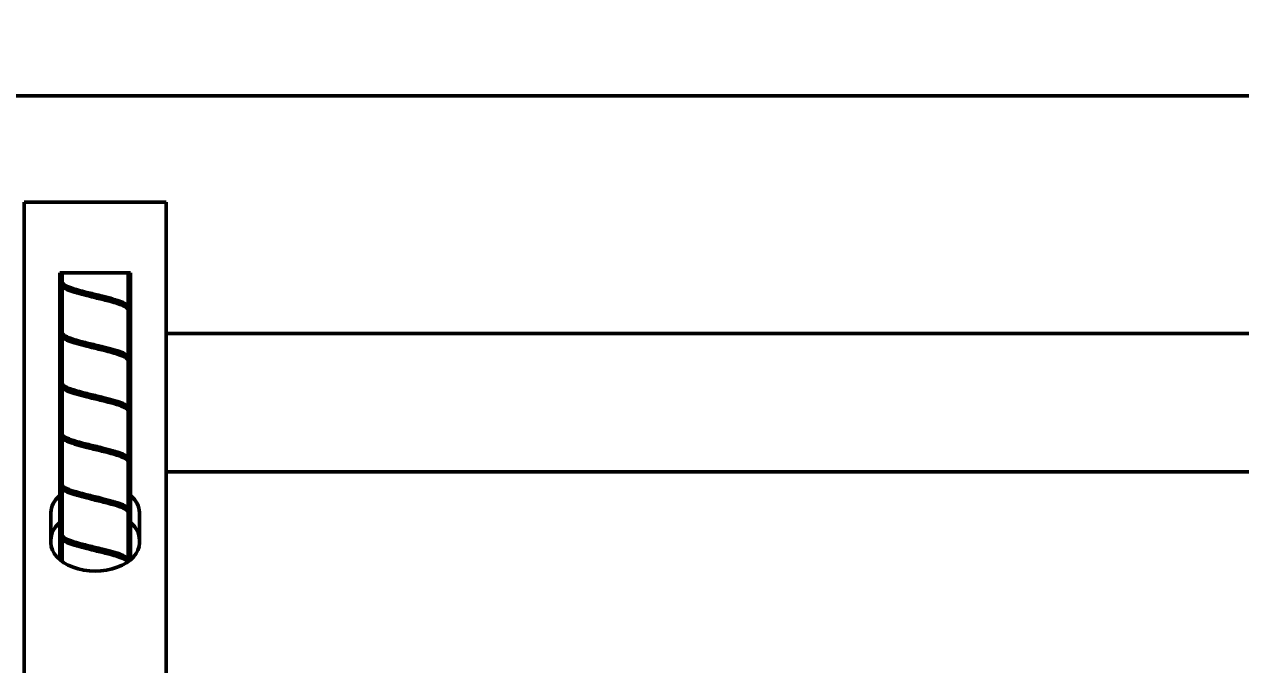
# Model space of a CAD drawing. Header units: inches. Extents: x 6 to 170, y 1 to 50.
# Drawn here: x 51.55 to 60.14, y 13.29 to 17.81 of the extents above; entities that cross this region are included whole.
import ezdxf

# ---------------------------------------------------------------- set-up
doc = ezdxf.new("R2010")
doc.units = ezdxf.units.IN
doc.header["$LTSCALE"] = 8
doc.header["$MEASUREMENT"] = 0
doc.layers.add('Visible (ANSI)', color=7, linetype='Continuous', lineweight=50)
doc.styles.get("Standard").update_dxf_attribs({"font": 'romans.shx'})
doc.dimstyles.get("Standard").update_dxf_attribs({"dimtxt": 1.5, "dimasz": 0.75, "dimexe": 0.5, "dimexo": 0.5, "dimgap": 0.09, "dimtad": 0, "dimtih": 1, "dimtoh": 1, "dimdec": 5, "dimzin": 0, "dimdsep": 46, "dimlunit": 5, "dimtxsty": 'Standard', "dimcen": 0, "dimclrd": 256, "dimclre": 256, "dimclrt": 256, "dimadec": 0, "dimazin": 0, "dimtfac": 0.75, "dimtdec": 5, "dimtofl": 0, "dimtmove": 0, "dimatfit": 3, "dimfxl": 0, "dimtolj": 1, "dimtzin": 0, "dimlwd": -1, "dimlwe": -1, "dimarcsym": 0})

# ---------------------------------------------------------------- blocks, each defined once
blk = doc.blocks.new('*D8')
for p, q in [((47.0521, 17.8073), (47.0521, 21.7113)), ((167.0521, 17.8073), (167.0521, 21.7113)), ((48.5521, 21.2113), (99.078, 21.2113)), ((165.5521, 21.2113), (112.2923, 21.2113))]:
    blk.add_line(p, q)
for points in [[(48.5521, 21.4613), (48.5521, 20.9613), (47.0521, 21.2113)], [(165.5521, 21.4613), (165.5521, 20.9613), (167.0521, 21.2113)]]:
    blk.add_solid(points)
at = {"layer": 'Defpoints', "color": 0}
for p in [(167.0521, 21.2113), (47.0521, 17.3073), (167.0521, 17.3073)]:
    blk.add_point(p, dxfattribs=at)
at = {"insert": (105.6852, 21.2113), "char_height": 1.5, "attachment_point": 5}
blk.add_mtext('\\A1;120 [3048]', dxfattribs=at)
blk = doc.blocks.new('*D9')
for p, q in [((44.5521, 15.1523), (44.5521, 25.9211)), ((167.0521, 17.8073), (167.0521, 25.9211)), ((46.0521, 25.4211), (97.4415, 25.4211)), ((165.5521, 25.4211), (111.5665, 25.4211))]:
    blk.add_line(p, q)
for points in [[(46.0521, 25.6711), (46.0521, 25.1711), (44.5521, 25.4211)], [(165.5521, 25.6711), (165.5521, 25.1711), (167.0521, 25.4211)]]:
    blk.add_solid(points)
at = {"layer": 'Defpoints', "color": 0}
for p in [(167.0521, 25.4211), (167.0521, 17.3073), (44.5521, 14.6523)]:
    blk.add_point(p, dxfattribs=at)
at = {"insert": (104.504, 25.4211), "char_height": 1.5, "attachment_point": 5}
blk.add_mtext('\\A1;122{\\H0.750000x;\\S1/2;} [3111]', dxfattribs=at)

msp = doc.modelspace()

# ---------------------------------------------------------------- linework, layer by layer
at = {"layer": 'Visible (ANSI)'}
for p, q in [((47.052053, 17.307259), (167.052053, 17.307259)), ((51.552053, 15.736259), (51.552053, 16.557259)), ((51.552053, 16.557259), (52.552053, 16.557259)), ((52.552053, 16.557259), (52.552053, 15.736259)), ((51.802678, 16.057259), (51.818158, 16.057259)), ((51.802678, 16.057259), (51.802678, 14.031443)), ((51.818158, 16.057259), (51.818158, 15.990125)), ((51.818158, 16.057259), (52.285948, 16.057259)), ((52.285948, 16.057259), (52.301428, 16.057259)), ((52.285948, 15.827295), (52.285948, 16.057259)), ((52.301428, 16.057259), (52.301428, 14.031443)), ((51.818158, 15.959476), (51.818158, 15.632982)), ((52.285948, 15.470152), (52.285948, 15.796868)), ((51.552053, 15.640504), (51.552053, 15.736259)), ((52.552053, 15.640504), (52.552053, 15.736259)), ((51.552053, 13.607923), (51.552053, 15.640504)), ((52.552053, 13.607923), (52.552053, 15.640504)), ((52.552053, 15.628259), (72.927053, 15.628259)), ((51.818158, 15.602333), (51.818158, 15.275839)), ((52.285948, 15.113009), (52.285948, 15.439725)), ((51.818158, 15.24519), (51.818158, 14.918696)), ((52.285948, 14.755867), (52.285948, 15.082582)), ((51.818158, 14.888047), (51.818158, 14.561553)), ((52.285948, 14.398724), (52.285948, 14.72544)), ((72.927053, 14.652259), (52.552053, 14.652259)), ((51.818158, 14.530904), (51.818158, 14.20441)), ((51.739553, 14.152499), (51.739553, 14.364619)), ((52.285948, 14.041581), (52.285948, 14.368297)), ((52.364553, 14.364619), (52.364553, 14.152499)), ((51.818158, 14.173761), (51.818158, 14.019286)), ((51.552053, 13.607923), (51.552053, 13.320656)), ((52.552053, 13.320656), (52.552053, 13.607923)), ((51.552053, 12.453521), (51.552053, 13.320656)), ((52.552053, 13.320656), (52.552053, 12.453521))]:
    msp.add_line(p, q, dxfattribs=at)
for centre, major_axis, start_param, end_param in [((52.052053, 14.364619), (-0.3125, 0), 5.63635823, 6.28318531), ((52.052053, 14.364619), (0.3125, 0), 0, 0.64682707), ((52.052053, 14.173108), (-0.3125, 0), 5.63635823, 6.28318531), ((52.052053, 14.173108), (0.3125, 0), 0, 0.64682707), ((52.052053, 14.152499), (0.3125, 0), 3.14159265, 6.28318531)]:
    msp.add_ellipse(centre, major_axis=major_axis, ratio=0.64278761, start_param=start_param, end_param=end_param, dxfattribs=at)
for points in [[(51.80757, 15.977107), (51.807368, 15.978144), (51.807275, 15.979217), (51.807292, 15.980283)], [(52.296523, 15.80953), (52.296701, 15.808616), (52.296799, 15.807674), (52.296814, 15.806736)], [(52.296523, 15.452387), (52.296701, 15.451472), (52.296799, 15.450531), (52.296814, 15.449593)], [(51.80757, 14.905679), (51.807368, 14.906715), (51.807275, 14.907789), (51.807292, 14.908855)], [(52.296523, 14.738101), (52.296701, 14.737187), (52.296799, 14.736245), (52.296814, 14.735307)]]:
    msp.add_open_spline(points, degree=3, dxfattribs=at)
for points, knots in [([(51.807292, 15.980283), (51.807296, 15.980514), (51.807305, 15.980745), (51.807398, 15.982259), (51.807641, 15.983513), (51.808502, 15.985664), (51.809061, 15.98654), (51.810568, 15.988043), (51.811486, 15.988613), (51.813357, 15.989381), (51.814245, 15.989622), (51.816144, 15.989975), (51.817149, 15.990076), (51.818158, 15.990125)], [0.3743083516, 0.3743083516, 0.3743083516, 0.3743083516, 0.3760437641, 0.3760437641, 0.385752735, 0.385752735, 0.3944012706, 0.3944012706, 0.403436885, 0.403436885, 0.4106840141, 0.4106840141, 0.4183911627, 0.4183911627, 0.4183911627, 0.4183911627]), ([(52.013217, 15.891978), (51.987551, 15.898289), (51.96221, 15.904682), (51.916351, 15.917259), (51.895231, 15.923599), (51.859037, 15.936354), (51.843675, 15.942899), (51.820335, 15.956589), (51.812156, 15.963185), (51.808174, 15.974534), (51.80783, 15.975778), (51.80757, 15.977107)], [0, 0, 0, 0, 0.203430746, 0.203430746, 0.404937263, 0.404937263, 0.610847612, 0.610847612, 0.824043032, 0.824043032, 0.848613207, 0.848613207, 0.848613207, 0.848613207]), ([(51.818158, 15.990125), (51.820167, 15.982507), (51.828457, 15.974966), (51.856611, 15.959731), (51.876189, 15.952189), (51.924018, 15.936954), (51.951784, 15.929412), (52.01171, 15.914177), (52.043263, 15.906636), (52.08465, 15.896552), (52.094676, 15.894094), (52.104543, 15.891638)], [0, 0, 0, 0, 0.24627901, 0.24627901, 0.49255802, 0.49255802, 0.73883703, 0.73883703, 0.98511604, 0.98511604, 1.06484963, 1.06484963, 1.06484963, 1.06484963]), ([(52.285948, 15.796868), (52.283939, 15.804486), (52.275649, 15.812027), (52.247495, 15.827262), (52.227917, 15.834804), (52.180088, 15.850039), (52.152322, 15.85758), (52.092396, 15.872815), (52.060843, 15.880357), (52.024093, 15.889311), (52.018636, 15.890645), (52.013217, 15.891978)], [0, 0, 0, 0, 0.24627901, 0.24627901, 0.49255802, 0.49255802, 0.73883703, 0.73883703, 0.98511604, 0.98511604, 1.02832352, 1.02832352, 1.02832352, 1.02832352]), ([(52.104543, 15.891639), (52.130006, 15.885302), (52.154877, 15.878885), (52.199355, 15.86625), (52.21955, 15.859878), (52.253602, 15.847012), (52.267696, 15.840403), (52.287598, 15.826817), (52.294371, 15.820549), (52.296522, 15.80953)], [0, 0, 0, 0, 0.203969624, 0.203969624, 0.406026718, 0.406026718, 0.612891389, 0.612891389, 0.811777187, 0.811777187, 0.811777187, 0.811777187]), ([(52.296814, 15.806736), (52.296817, 15.806539), (52.296816, 15.806343), (52.296783, 15.804888), (52.296602, 15.803645), (52.295874, 15.801525), (52.295396, 15.800666), (52.294077, 15.799172), (52.293264, 15.798594), (52.291228, 15.797625), (52.289948, 15.797285), (52.287696, 15.796965), (52.286831, 15.796897), (52.285948, 15.796868)], [0.1910599598, 0.1910599598, 0.1910599598, 0.1910599598, 0.1925737867, 0.1925737867, 0.2023008095, 0.2023008095, 0.2106864252, 0.2106864252, 0.2193942169, 0.2193942169, 0.2297442752, 0.2297442752, 0.2358132427, 0.2358132427, 0.2358132427, 0.2358132427]), ([(51.80757, 15.619964), (51.807421, 15.620725), (51.807333, 15.621504), (51.807291, 15.622571), (51.807288, 15.622856), (51.807292, 15.623141)], [0.2504241794, 0.2504241794, 0.2504241794, 0.2504241794, 0.25663760214, 0.25663760214, 0.25889435065, 0.25889435065, 0.25889435065, 0.25889435065]), ([(51.807292, 15.623141), (51.807309, 15.624232), (51.807441, 15.625317), (51.808003, 15.62744), (51.808446, 15.628436), (51.80971, 15.630153), (51.81049, 15.630826), (51.812447, 15.631949), (51.813655, 15.632355), (51.816005, 15.632815), (51.817065, 15.632929), (51.818158, 15.632982)], [0.2588943506, 0.2588943506, 0.2588943506, 0.2588943506, 0.2675566432, 0.2675566432, 0.2768896283, 0.2768896283, 0.2861479064, 0.2861479064, 0.2965808941, 0.2965808941, 0.3043467713, 0.3043467713, 0.3043467713, 0.3043467713]), ([(51.818158, 15.632982), (51.820167, 15.625364), (51.828457, 15.617823), (51.856611, 15.602588), (51.876189, 15.595046), (51.924018, 15.579811), (51.951784, 15.57227), (52.01171, 15.557035), (52.043263, 15.549493), (52.08465, 15.539409), (52.094676, 15.536951), (52.104543, 15.534496)], [0, 0, 0, 0, 0.24627901, 0.24627901, 0.49255802, 0.49255802, 0.73883703, 0.73883703, 0.98511604, 0.98511604, 1.06484963, 1.06484963, 1.06484963, 1.06484963]), ([(52.013217, 15.534835), (51.987551, 15.541147), (51.96221, 15.547539), (51.916351, 15.560116), (51.895231, 15.566457), (51.859037, 15.579211), (51.843675, 15.585757), (51.820335, 15.599446), (51.812156, 15.606042), (51.808174, 15.617391), (51.80783, 15.618635), (51.80757, 15.619964)], [0, 0, 0, 0, 0.203430746, 0.203430746, 0.404937263, 0.404937263, 0.610847612, 0.610847612, 0.824043032, 0.824043032, 0.848613207, 0.848613207, 0.848613207, 0.848613207]), ([(52.285948, 15.439725), (52.283939, 15.447343), (52.275649, 15.454884), (52.247495, 15.470119), (52.227917, 15.477661), (52.180088, 15.492896), (52.152322, 15.500438), (52.092396, 15.515673), (52.060843, 15.523214), (52.024093, 15.532168), (52.018636, 15.533502), (52.013217, 15.534835)], [0, 0, 0, 0, 0.24627901, 0.24627901, 0.49255802, 0.49255802, 0.73883703, 0.73883703, 0.98511604, 0.98511604, 1.02832352, 1.02832352, 1.02832352, 1.02832352]), ([(52.104543, 15.534496), (52.130006, 15.528159), (52.154877, 15.521742), (52.199355, 15.509107), (52.21955, 15.502735), (52.253602, 15.489869), (52.267696, 15.483261), (52.287598, 15.469674), (52.294371, 15.463406), (52.296522, 15.452387)], [0, 0, 0, 0, 0.203969624, 0.203969624, 0.406026718, 0.406026718, 0.612891389, 0.612891389, 0.811777187, 0.811777187, 0.811777187, 0.811777187]), ([(52.296814, 15.449593), (52.296816, 15.449456), (52.296816, 15.449319), (52.296801, 15.447909), (52.296632, 15.446646), (52.295928, 15.444497), (52.295462, 15.443625), (52.294171, 15.44211), (52.293374, 15.441522), (52.291374, 15.440532), (52.290116, 15.440181), (52.287827, 15.439833), (52.286899, 15.439757), (52.285948, 15.439725)], [0.4138167601, 0.4138167601, 0.4138167601, 0.4138167601, 0.4148668131, 0.4148668131, 0.4246682254, 0.4246682254, 0.4330369291, 0.4330369291, 0.4416674828, 0.4416674828, 0.4518795581, 0.4518795581, 0.4583722887, 0.4583722887, 0.4583722887, 0.4583722887]), ([(51.80757, 15.262821), (51.807383, 15.26378), (51.807291, 15.264767), (51.80729, 15.265834), (51.807291, 15.265916), (51.807292, 15.265998)], [0.19271012401, 0.19271012401, 0.19271012401, 0.19271012401, 0.20017606292, 0.20017606292, 0.20079653311, 0.20079653311, 0.20079653311, 0.20079653311]), ([(51.807292, 15.265998), (51.807312, 15.267258), (51.807484, 15.268507), (51.808181, 15.270728), (51.808668, 15.271675), (51.81002, 15.273308), (51.810851, 15.273941), (51.812918, 15.274988), (51.814194, 15.275357), (51.816429, 15.275716), (51.817284, 15.275797), (51.818158, 15.275839)], [0.2007965331, 0.2007965331, 0.2007965331, 0.2007965331, 0.2103536846, 0.2103536846, 0.2191863103, 0.2191863103, 0.2281332374, 0.2281332374, 0.2384115104, 0.2384115104, 0.2444092467, 0.2444092467, 0.2444092467, 0.2444092467]), ([(52.013217, 15.177692), (51.987551, 15.184004), (51.96221, 15.190397), (51.916351, 15.202973), (51.895231, 15.209314), (51.859037, 15.222068), (51.843675, 15.228614), (51.820335, 15.242304), (51.812156, 15.248899), (51.808174, 15.260248), (51.80783, 15.261492), (51.80757, 15.262821)], [0, 0, 0, 0, 0.203430746, 0.203430746, 0.404937263, 0.404937263, 0.610847612, 0.610847612, 0.824043032, 0.824043032, 0.848613207, 0.848613207, 0.848613207, 0.848613207]), ([(51.818158, 15.275839), (51.820167, 15.268222), (51.828457, 15.26068), (51.856611, 15.245445), (51.876189, 15.237903), (51.924018, 15.222668), (51.951784, 15.215127), (52.01171, 15.199892), (52.043263, 15.19235), (52.08465, 15.182266), (52.094676, 15.179808), (52.104543, 15.177353)], [0, 0, 0, 0, 0.24627901, 0.24627901, 0.49255802, 0.49255802, 0.73883703, 0.73883703, 0.98511604, 0.98511604, 1.06484963, 1.06484963, 1.06484963, 1.06484963]), ([(52.285948, 15.082582), (52.283939, 15.0902), (52.275649, 15.097741), (52.247495, 15.112976), (52.227917, 15.120518), (52.180088, 15.135753), (52.152322, 15.143295), (52.092396, 15.15853), (52.060843, 15.166071), (52.024093, 15.175025), (52.018636, 15.176359), (52.013217, 15.177692)], [0, 0, 0, 0, 0.24627901, 0.24627901, 0.49255802, 0.49255802, 0.73883703, 0.73883703, 0.98511604, 0.98511604, 1.02832352, 1.02832352, 1.02832352, 1.02832352]), ([(52.104543, 15.177353), (52.130006, 15.171017), (52.154877, 15.164599), (52.199355, 15.151964), (52.21955, 15.145592), (52.253602, 15.132726), (52.267696, 15.126118), (52.287598, 15.112531), (52.294371, 15.106264), (52.296522, 15.095244)], [0, 0, 0, 0, 0.203969624, 0.203969624, 0.406026718, 0.406026718, 0.612891389, 0.612891389, 0.811777187, 0.811777187, 0.811777187, 0.811777187]), ([(52.296814, 15.09245), (52.296824, 15.091773), (52.296791, 15.091097), (52.296567, 15.089291), (52.296281, 15.088206), (52.295355, 15.086321), (52.294763, 15.08556), (52.29322, 15.084265), (52.292265, 15.083764), (52.289865, 15.082964), (52.288392, 15.082725), (52.286519, 15.082605), (52.286234, 15.082592), (52.285948, 15.082582)], [0.4004315508, 0.4004315508, 0.4004315508, 0.4004315508, 0.405592911, 0.405592911, 0.4145252791, 0.4145252791, 0.4228729583, 0.4228729583, 0.431806997, 0.431806997, 0.4423605656, 0.4423605656, 0.444242076, 0.444242076, 0.444242076, 0.444242076]), ([(52.296522, 15.095244), (52.296569, 15.095007), (52.29661, 15.094767), (52.296645, 15.094527), (52.296746, 15.093843), (52.296803, 15.093146), (52.296814, 15.09245)], [0.39324952539, 0.39324952539, 0.39324952539, 0.39324952539, 0.39511986428, 0.39511986428, 0.39511986428, 0.40043155081, 0.40043155081, 0.40043155081, 0.40043155081]), ([(51.807292, 14.908855), (51.807296, 14.909086), (51.807305, 14.909316), (51.807398, 14.910831), (51.807641, 14.912085), (51.808502, 14.914236), (51.809061, 14.915111), (51.810568, 14.916614), (51.811486, 14.917184), (51.813357, 14.917952), (51.814245, 14.918193), (51.816144, 14.918546), (51.817149, 14.918648), (51.818158, 14.918696)], [0.3743083629, 0.3743083629, 0.3743083629, 0.3743083629, 0.3760436984, 0.3760436984, 0.3857526835, 0.3857526835, 0.3944012205, 0.3944012205, 0.4034368263, 0.4034368263, 0.4106839866, 0.4106839866, 0.4183911763, 0.4183911763, 0.4183911763, 0.4183911763]), ([(52.013217, 14.820549), (51.987551, 14.826861), (51.96221, 14.833254), (51.916351, 14.84583), (51.895231, 14.852171), (51.859037, 14.864925), (51.843675, 14.871471), (51.820335, 14.885161), (51.812156, 14.891756), (51.808174, 14.903105), (51.80783, 14.904349), (51.80757, 14.905679)], [0, 0, 0, 0, 0.203430746, 0.203430746, 0.404937263, 0.404937263, 0.610847612, 0.610847612, 0.824043032, 0.824043032, 0.848613207, 0.848613207, 0.848613207, 0.848613207]), ([(51.818158, 14.918696), (51.820167, 14.911079), (51.828457, 14.903537), (51.856611, 14.888302), (51.876189, 14.88076), (51.924018, 14.865525), (51.951784, 14.857984), (52.01171, 14.842749), (52.043263, 14.835207), (52.08465, 14.825124), (52.094676, 14.822665), (52.104543, 14.82021)], [0, 0, 0, 0, 0.24627901, 0.24627901, 0.49255802, 0.49255802, 0.73883703, 0.73883703, 0.98511604, 0.98511604, 1.06484963, 1.06484963, 1.06484963, 1.06484963]), ([(52.285948, 14.72544), (52.283939, 14.733057), (52.275649, 14.740599), (52.247495, 14.755834), (52.227917, 14.763375), (52.180088, 14.77861), (52.152322, 14.786152), (52.092396, 14.801387), (52.060843, 14.808928), (52.024093, 14.817882), (52.018636, 14.819216), (52.013217, 14.820549)], [0, 0, 0, 0, 0.24627901, 0.24627901, 0.49255802, 0.49255802, 0.73883703, 0.73883703, 0.98511604, 0.98511604, 1.02832352, 1.02832352, 1.02832352, 1.02832352]), ([(52.104543, 14.82021), (52.130006, 14.813874), (52.154877, 14.807456), (52.199355, 14.794822), (52.21955, 14.788449), (52.253602, 14.775583), (52.267696, 14.768975), (52.287598, 14.755389), (52.294371, 14.749121), (52.296522, 14.738101)], [0, 0, 0, 0, 0.203969624, 0.203969624, 0.406026718, 0.406026718, 0.612891389, 0.612891389, 0.811777187, 0.811777187, 0.811777187, 0.811777187]), ([(52.296814, 14.735307), (52.296817, 14.735087), (52.296816, 14.734867), (52.296776, 14.733395), (52.296589, 14.73216), (52.295853, 14.730052), (52.295369, 14.729197), (52.29404, 14.727712), (52.29322, 14.727138), (52.29117, 14.726176), (52.289881, 14.725841), (52.287643, 14.725532), (52.286804, 14.725468), (52.285948, 14.72544)], [0.1915649218, 0.1915649218, 0.1915649218, 0.1915649218, 0.1932409047, 0.1932409047, 0.2028256033, 0.2028256033, 0.2111247933, 0.2111247933, 0.219770716, 0.219770716, 0.2300699762, 0.2300699762, 0.2359108706, 0.2359108706, 0.2359108706, 0.2359108706]), ([(51.80757, 14.548536), (51.807551, 14.548634), (51.807533, 14.548732), (51.807352, 14.549775), (51.807277, 14.550747), (51.807292, 14.551712)], [0.38422497728, 0.38422497728, 0.38422497728, 0.38422497728, 0.38498780044, 0.38498780044, 0.39230943988, 0.39230943988, 0.39230943988, 0.39230943988]), ([(51.807292, 14.551712), (51.807297, 14.552027), (51.807312, 14.552341), (51.807433, 14.553877), (51.807681, 14.555069), (51.808127, 14.556154), (51.808541, 14.557163), (51.809109, 14.558031), (51.810633, 14.55952), (51.811563, 14.560083), (51.813842, 14.560996), (51.815245, 14.561293), (51.817228, 14.561497), (51.817691, 14.561531), (51.818158, 14.561553)], [0.3923094399, 0.3923094399, 0.3923094399, 0.3923094399, 0.3947013458, 0.3947013458, 0.4040715274, 0.4040715274, 0.4040715274, 0.4127870328, 0.4127870328, 0.4219560915, 0.4219560915, 0.4327728294, 0.4327728294, 0.436015187, 0.436015187, 0.436015187, 0.436015187]), ([(52.013217, 14.463406), (51.987551, 14.469718), (51.96221, 14.476111), (51.916351, 14.488688), (51.895231, 14.495028), (51.859037, 14.507782), (51.843675, 14.514328), (51.820335, 14.528018), (51.812156, 14.534613), (51.808174, 14.545962), (51.80783, 14.547206), (51.80757, 14.548536)], [0, 0, 0, 0, 0.203430746, 0.203430746, 0.404937263, 0.404937263, 0.610847612, 0.610847612, 0.824043032, 0.824043032, 0.848613207, 0.848613207, 0.848613207, 0.848613207]), ([(51.818158, 14.561553), (51.820167, 14.553936), (51.828457, 14.546394), (51.856611, 14.531159), (51.876189, 14.523618), (51.924018, 14.508383), (51.951784, 14.500841), (52.01171, 14.485606), (52.043263, 14.478064), (52.08465, 14.467981), (52.094676, 14.465522), (52.104543, 14.463067)], [0, 0, 0, 0, 0.24627901, 0.24627901, 0.49255802, 0.49255802, 0.73883703, 0.73883703, 0.98511604, 0.98511604, 1.06484963, 1.06484963, 1.06484963, 1.06484963]), ([(52.285948, 14.368297), (52.283939, 14.375914), (52.275649, 14.383456), (52.247495, 14.398691), (52.227917, 14.406232), (52.180088, 14.421467), (52.152322, 14.429009), (52.092396, 14.444244), (52.060843, 14.451786), (52.024093, 14.460739), (52.018636, 14.462074), (52.013217, 14.463406)], [0, 0, 0, 0, 0.24627901, 0.24627901, 0.49255802, 0.49255802, 0.73883703, 0.73883703, 0.98511604, 0.98511604, 1.02832352, 1.02832352, 1.02832352, 1.02832352]), ([(52.104543, 14.463067), (52.130006, 14.456731), (52.154877, 14.450313), (52.199355, 14.437679), (52.21955, 14.431307), (52.253602, 14.41844), (52.267696, 14.411832), (52.287598, 14.398246), (52.294371, 14.391978), (52.296522, 14.380958)], [0, 0, 0, 0, 0.203969624, 0.203969624, 0.406026718, 0.406026718, 0.612891389, 0.612891389, 0.811777187, 0.811777187, 0.811777187, 0.811777187]), ([(52.296814, 14.378164), (52.296824, 14.377487), (52.296791, 14.376812), (52.296567, 14.375006), (52.296281, 14.37392), (52.295355, 14.372036), (52.294763, 14.371274), (52.29322, 14.369979), (52.292265, 14.369478), (52.289865, 14.368678), (52.288392, 14.368439), (52.286519, 14.36832), (52.286234, 14.368306), (52.285948, 14.368297)], [0.4004316887, 0.4004316887, 0.4004316887, 0.4004316887, 0.4055930014, 0.4055930014, 0.4145253775, 0.4145253775, 0.4228730585, 0.4228730585, 0.43180709, 0.43180709, 0.4423606498, 0.4423606498, 0.4442422122, 0.4442422122, 0.4442422122, 0.4442422122]), ([(52.296522, 14.380958), (52.296569, 14.380721), (52.29661, 14.380482), (52.296645, 14.380241), (52.296746, 14.379558), (52.296803, 14.37886), (52.296814, 14.378164)], [0.39324966322, 0.39324966322, 0.39324966322, 0.39324966322, 0.39511995153, 0.39511995153, 0.39511995153, 0.40043168869, 0.40043168869, 0.40043168869, 0.40043168869]), ([(51.80757, 14.191393), (51.807429, 14.192112), (51.807343, 14.192848), (51.807292, 14.193915), (51.807287, 14.194242), (51.807292, 14.194569)], [0.20632606347, 0.20632606347, 0.20632606347, 0.20632606347, 0.21198110119, 0.21198110119, 0.21447625646, 0.21447625646, 0.21447625646, 0.21447625646]), ([(51.807292, 14.194569), (51.807308, 14.19559), (51.807425, 14.196604), (51.807933, 14.198682), (51.808359, 14.199698), (51.809586, 14.201452), (51.810346, 14.202143), (51.81226, 14.203297), (51.813439, 14.203718), (51.815831, 14.204225), (51.816974, 14.204354), (51.818158, 14.20441)], [0.2144762565, 0.2144762565, 0.2144762565, 0.2144762565, 0.2222670324, 0.2222670324, 0.2313040218, 0.2313040218, 0.2401975812, 0.2401975812, 0.2501363176, 0.2501363176, 0.2582102344, 0.2582102344, 0.2582102344, 0.2582102344]), ([(52.013217, 14.106263), (51.987551, 14.112575), (51.96221, 14.118968), (51.916351, 14.131545), (51.895231, 14.137885), (51.859037, 14.150639), (51.843675, 14.157185), (51.820335, 14.170875), (51.812156, 14.177471), (51.808174, 14.188819), (51.80783, 14.190063), (51.80757, 14.191393)], [0, 0, 0, 0, 0.203430746, 0.203430746, 0.404937263, 0.404937263, 0.610847612, 0.610847612, 0.824043032, 0.824043032, 0.848613207, 0.848613207, 0.848613207, 0.848613207]), ([(51.818158, 14.20441), (51.820167, 14.196793), (51.828457, 14.189251), (51.856611, 14.174016), (51.876189, 14.166475), (51.924018, 14.15124), (51.951784, 14.143698), (52.01171, 14.128463), (52.043263, 14.120922), (52.08465, 14.110838), (52.094676, 14.10838), (52.104543, 14.105924)], [0, 0, 0, 0, 0.24627901, 0.24627901, 0.49255802, 0.49255802, 0.73883703, 0.73883703, 0.98511604, 0.98511604, 1.06484963, 1.06484963, 1.06484963, 1.06484963]), ([(52.283033, 14.017202), (52.279134, 14.022777), (52.271915, 14.028333), (52.247495, 14.041548), (52.227917, 14.04909), (52.180088, 14.064325), (52.152322, 14.071866), (52.092396, 14.087101), (52.060843, 14.094643), (52.024093, 14.103597), (52.018636, 14.104931), (52.013217, 14.106263)], [0.065317806, 0.065317806, 0.065317806, 0.065317806, 0.246279009, 0.246279009, 0.492558018, 0.492558018, 0.738837027, 0.738837027, 0.985116036, 0.985116036, 1.028323516, 1.028323516, 1.028323516, 1.028323516]), ([(52.104543, 14.105924), (52.130006, 14.099588), (52.154877, 14.09317), (52.199355, 14.080536), (52.21955, 14.074164), (52.253602, 14.061298), (52.267696, 14.054689), (52.286684, 14.041727), (52.293075, 14.036014), (52.295797, 14.026793)], [0, 0, 0, 0, 0.203969624, 0.203969624, 0.406026718, 0.406026718, 0.612891389, 0.612891389, 0.793133283, 0.793133283, 0.793133283, 0.793133283])]:
    msp.add_open_spline(points, degree=3, knots=knots, dxfattribs=at)

# ---------------------------------------------------------------- dimensions: what is measured, and where the dimension line sits
at = {"color": 7}
for base, p1, picture, middle in [((167.052053, 25.421078), (44.552063, 14.652259), '*D9', (104.504032, 25.421078)), ((167.052053, 21.21134), (47.052053, 17.307259), '*D8', (105.685186, 21.21134))]:
    dim = msp.add_linear_dim(base=base, p1=p1, p2=(167.052053, 17.307259), dimstyle='Standard', override={"dimasz": 1.5, "dimgap": 0.25, "dimtix": 1}, dxfattribs=at)
    dim.commit()
    dim.dimension.update_dxf_attribs({"geometry": picture, "text_midpoint": middle, "dimtype": 160})

doc.saveas('drawing.dxf')
